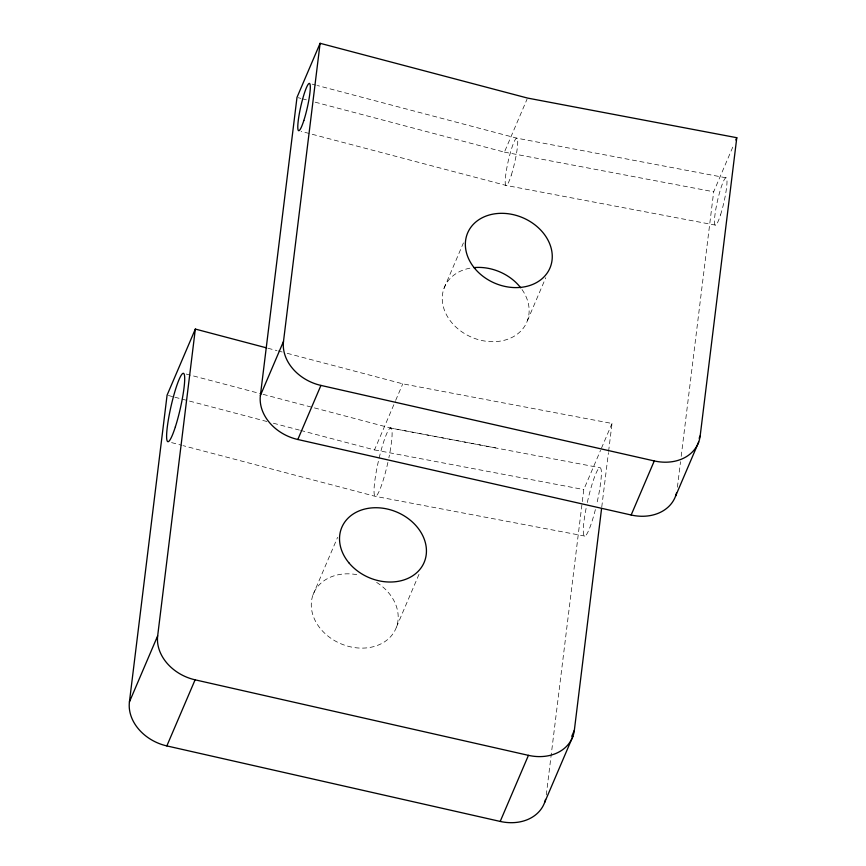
<?xml version="1.0" encoding="UTF-8"?>
<svg xmlns="http://www.w3.org/2000/svg" width="866" height="866" viewBox="0 0 866 866"><rect width="100%" height="100%" fill="white"/><g stroke="black" fill="none" stroke-linecap="round" stroke-linejoin="round"><path stroke-width="0.65" stroke-dasharray="4.33 3.25" d="M546.273 794.988L583.781 489.561L600.549 450.32M601.751 507.097L608.441 452.669M608.603 451.348L612.024 423.463L402.755 383.833L286.083 353.025M677.407 487.222L680.535 461.719M681.196 456.36L713.681 191.776L733.903 144.46M300.61 430.413L374.502 449.919L395.253 401.391M395.686 400.352L402.755 383.833M313.016 594.823L337.61 537.299M443.987 288.4L463.418 242.924M315.137 102.166L504.413 152.135L527.037 99.189M396.444 627.125L419.978 572.047M527.405 320.701L545.786 277.683M601.437 448.252L612.024 423.463M725.925 177.779L516.948 138.192L317.389 85.517M504.413 152.135L713.681 191.776M495.666 447.906L390.512 428.042L599.835 467.672M374.502 449.919L583.781 489.561M715.533 225.138L505.96 185.4L301.141 131.351M584.831 536.076L375.13 496.305L183.321 445.698M312.161 84.143L316.079 85.171M298.283 97.717L300.881 98.399M302.18 98.746L307.365 100.11M267.93 348.24L277.001 350.633M278.3 350.968L282.186 351.997M186.212 374.058L261.813 394.008M263.112 394.355L390.999 428.118M168.383 395.502L173.568 396.866M174.867 397.213L266.912 421.515M273.385 423.225L299.311 430.066M171.587 442.602L182.022 445.351M387.903 462.401A35.041 4.763 -77.2 0 1 374.069 492.483A35.041 4.763 -77.2 0 1 386.496 434.169A35.041 4.763 -77.2 0 1 388.888 457.757M587.31 502.507A35.051 4.763 -77.2 0 1 600.073 467.694A35.051 4.763 -77.2 0 1 596.598 504.586M595.386 509.565A35.051 4.763 -77.2 0 1 584.593 536.054A35.051 4.763 -77.2 0 1 586.26 507.519M376.645 582.407A44.74 35.593 23.1 0 1 381.408 643.654A44.74 35.593 23.1 0 1 312.962 615.217A44.74 35.593 23.1 0 1 359.13 575.132M522.025 289.558A44.74 35.593 23.1 0 1 506.361 339.689A44.74 35.593 23.1 0 1 445.849 313.568A44.74 35.593 23.1 0 1 471.786 267.875M511.297 175.116A24.259 3.302 -77.2 0 0 516.948 138.192A24.259 3.302 -77.2 0 0 506.123 172.085A24.259 3.302 -77.2 0 0 511.297 175.116M720.534 214.876A24.259 3.302 -77.2 0 0 726.238 177.855A24.259 3.302 -77.2 0 0 715.413 211.64A24.259 3.302 -77.2 0 0 720.534 214.876"/><path stroke-width="1.3" d="M545.558 799.405A43.127 34.304 23.1 0 1 500.202 821.433L166.846 745.918A43.127 34.304 23.1 0 1 129.424 701.936L167.084 395.156L195.337 329.069L266.631 347.894M129.424 701.936L157.666 635.839L195.337 329.069M676.519 492.981A43.127 34.304 23.1 0 1 631.162 515.01L297.817 439.495A43.127 34.304 23.1 0 1 260.385 395.513L296.995 97.371L320.106 43.3L527.524 98.064L736.793 137.705L700.183 435.836L699.133 438.293M260.385 395.513L283.496 341.431L320.106 43.3M571.744 736.36L574.353 730.244L601.589 508.429M166.846 745.918L195.099 679.821A43.127 34.304 23.1 0 1 157.666 635.839M297.817 439.495L320.929 385.413A43.127 34.304 23.1 0 1 283.496 341.431M735.829 139.956L736.793 137.705M500.202 821.433L528.444 755.347A43.127 34.304 23.1 0 0 574.353 730.244M631.162 515.01L654.274 460.939A43.127 34.304 23.1 0 0 700.183 435.836M544.638 802.457L572.891 736.371M675.61 496.034L698.721 441.963M320.929 385.413L654.274 460.939M195.099 679.821L528.444 755.347M473.875 267.626A44.74 35.593 23.1 0 1 520.747 287.826M175.365 426.851A35.051 4.763 -77.2 0 0 183.603 373.387A35.051 4.763 -77.2 0 0 167.972 422.175A35.051 4.763 -77.2 0 0 175.365 426.851M348.836 562.748A44.74 35.593 23.1 0 0 423.333 564.156A44.74 35.593 23.1 0 0 376.764 507.736A44.74 35.593 23.1 0 0 348.836 562.748M303.847 120.471A24.259 3.302 -77.2 0 0 309.552 83.461A24.259 3.302 -77.2 0 0 298.727 117.235A24.259 3.302 -77.2 0 0 303.847 120.471M474.665 268.341A44.74 35.593 23.1 0 0 549.152 269.748A44.74 35.593 23.1 0 0 502.594 213.328A44.74 35.593 23.1 0 0 474.665 268.341"/></g></svg>
